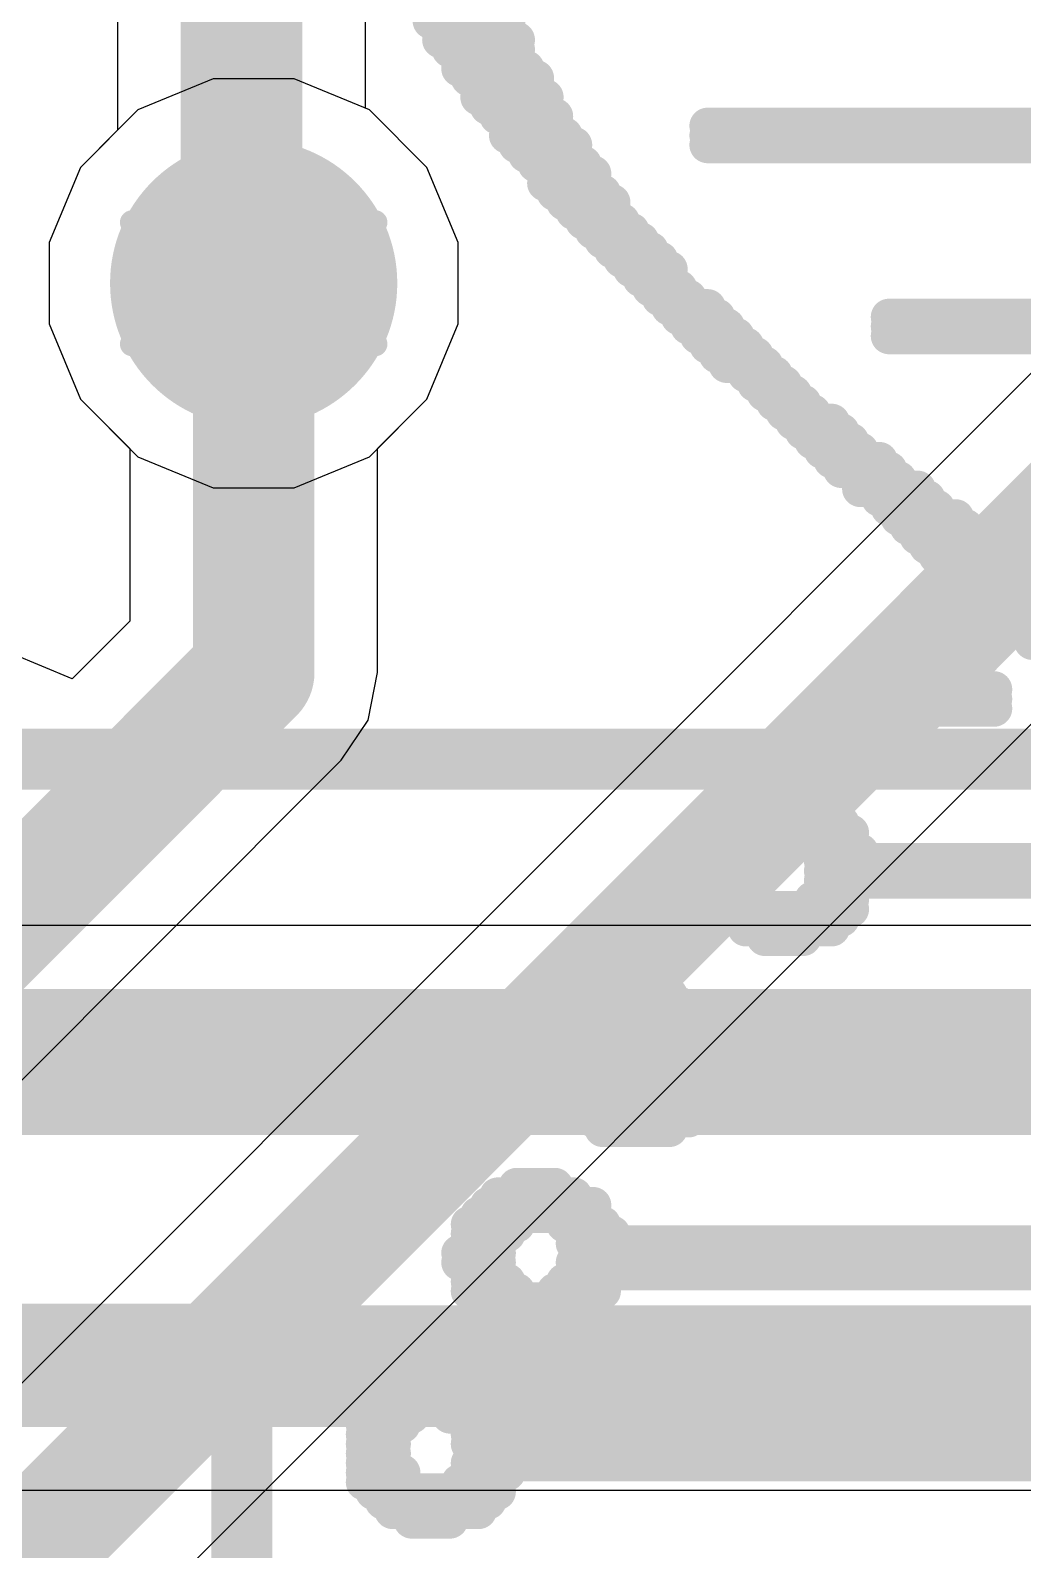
# Model space of a CAD drawing. Header units: inches. Extents: x -4 to 389, y 0 to 108.
# Drawn here: x 34.077 to 36.15, y 5.916 to 9.088 of the extents above; entities that cross this region are included whole.
import ezdxf

# ---------------------------------------------------------------- set-up
doc = ezdxf.new("R2010")
doc.units = ezdxf.units.IN
for name, color, linetype in [('Bottom Layer', 5, 'Continuous'), ('Bottom Overlay', 54, 'Continuous'), ('Drill Drawing', 1, 'Continuous'), ('Signal_1', 16, 'Continuous'), ('Signal_2', 76, 'Continuous'), ('Top Layer', 1, 'Continuous'), ('Top Overlay', 2, 'Continuous'), ('Via Holes', 16, 'Continuous')]:
    doc.layers.add(name, color=color, linetype=linetype)

msp = doc.modelspace()

# ---------------------------------------------------------------- hatches: boundary and pattern name
at = {"layer": 'Bottom Layer'}
h = msp.add_hatch(color=5, dxfattribs=at)
edge = h.paths.add_edge_path()
edge.add_arc((34.544, 8.5598), 0.3, 0, 360)
at = {"layer": 'Signal_1'}
h = msp.add_hatch(color=16, dxfattribs=at)
edge = h.paths.add_edge_path()
edge.add_arc((34.544, 8.5598), 0.3, 0, 360)
at = {"layer": 'Signal_2'}
h = msp.add_hatch(color=76, dxfattribs=at)
edge = h.paths.add_edge_path()
edge.add_arc((34.544, 8.5598), 0.3, 0, 360)
at = {"layer": 'Top Layer'}
h = msp.add_hatch(color=1, dxfattribs=at)
edge = h.paths.add_edge_path()
edge.add_arc((34.544, 8.5598), 0.3, 0, 360)
at = {"layer": 'Via Holes'}
h = msp.add_hatch(color=7, dxfattribs=at)
edge = h.paths.add_edge_path()
edge.add_arc((34.544, 8.5598), 0.15, 0, 360)

# ---------------------------------------------------------------- linework, layer by layer
at = {"layer": 'Bottom Layer'}
for p, q in [((34.4591, 8.9868), (34.3021, 8.9218)), ((34.6289, 8.9868), (34.4591, 8.9868)), ((34.7859, 8.9218), (34.6289, 8.9868)), ((34.3021, 8.9218), (34.182, 8.8017)), ((34.906, 8.8017), (34.7859, 8.9218)), ((34.182, 8.8017), (34.117, 8.6447)), ((34.971, 8.6447), (34.906, 8.8017)), ((34.117, 8.6447), (34.117, 8.4749)), ((34.971, 8.4749), (34.971, 8.6447)), ((34.117, 8.4749), (34.182, 8.3179)), ((34.906, 8.3179), (34.971, 8.4749)), ((34.182, 8.3179), (34.285, 8.2149)), ((34.803, 8.2149), (34.906, 8.3179)), ((34.285, 8.2149), (34.285, 7.8543)), ((34.803, 7.747), (34.803, 8.2149)), ((34.285, 7.8543), (34.165, 7.7342)), ((34.165, 7.7342), (34.038, 7.7868)), ((34.7833, 7.6479), (34.803, 7.747)), ((34.7271, 7.5639), (34.7833, 7.6479)), ((30.2002, 3.037), (34.7271, 7.5639))]:
    msp.add_line(p, q, dxfattribs=at)
at = {"layer": 'Bottom Layer', "const_width": 0.254}
for points in [[(34.544, 7.747), (34.544, 8.5598)], [(29.9466, 3.1496), (34.544, 7.747)]]:
    msp.add_lwpolyline(points, dxfattribs=at)
at = {"layer": 'Bottom Layer', "const_width": 0.127}
for points in [[(34.4805, 8.5598, 1), (34.6075, 8.5598, 1)], [(34.4805, 7.747, 1), (34.6075, 7.747, 1)], [(34.4805, 7.747, 1), (34.6075, 7.747, 1)]]:
    msp.add_lwpolyline(points, format="xyb", close=True, dxfattribs=at)
at = {"layer": 'Bottom Overlay', "const_width": 0.0762}
for points in [[(34.9141, 9.1077), (34.9739, 9.1077)], [(35.0138, 9.1077), (35.0736, 9.1077)], [(34.934, 9.0877), (34.9938, 9.0877)], [(34.934, 9.0678), (34.9938, 9.0678)], [(35.0337, 9.0877), (35.0736, 9.0877)], [(35.0337, 9.0678), (35.0935, 9.0678)], [(34.954, 9.0479), (35.0138, 9.0479)], [(35.0337, 9.0479), (35.0935, 9.0479)], [(34.9739, 9.0279), (35.0138, 9.0279)], [(34.9739, 9.008), (35.0337, 9.008)], [(35.0537, 9.0279), (35.0935, 9.0279)], [(35.0537, 9.008), (35.1135, 9.008)], [(34.9938, 8.988), (35.0537, 8.988)], [(35.0736, 8.988), (35.1334, 8.988)], [(35.0138, 8.9681), (35.1334, 8.9681)], [(35.0138, 8.9482), (35.1534, 8.9482)], [(35.0337, 8.9282), (35.1534, 8.9282)], [(35.0537, 8.9083), (35.1733, 8.9083)], [(35.0736, 8.8883), (35.1733, 8.8883)], [(35.4923, 8.8883), (36.5691, 8.8883)], [(35.0736, 8.8684), (35.1932, 8.8684)], [(35.0935, 8.8485), (35.2132, 8.8485)], [(35.4923, 8.8684), (36.5691, 8.8684)], [(35.4923, 8.8485), (36.5691, 8.8485)], [(35.1135, 8.8285), (35.2132, 8.8285)], [(35.1334, 8.8086), (35.2331, 8.8086)], [(35.1534, 8.7886), (35.2531, 8.7886)], [(35.1534, 8.7687), (35.2531, 8.7687)], [(35.1733, 8.7488), (35.273, 8.7488)], [(35.1932, 8.7288), (35.2929, 8.7288)], [(35.2132, 8.7089), (35.2929, 8.7089)], [(35.2331, 8.6889), (35.3129, 8.6889)], [(35.2531, 8.669), (35.3328, 8.669)], [(35.273, 8.6491), (35.3528, 8.6491)], [(35.2929, 8.6291), (35.3727, 8.6291)], [(35.3129, 8.6092), (35.3926, 8.6092)], [(35.3328, 8.5892), (35.4126, 8.5892)], [(35.3528, 8.5693), (35.4126, 8.5693)], [(35.3727, 8.5494), (35.4325, 8.5494)], [(35.3926, 8.5294), (35.4525, 8.5294)], [(35.4126, 8.5095), (35.4923, 8.5095)], [(35.4325, 8.4895), (35.5123, 8.4895)], [(35.4525, 8.4696), (35.5322, 8.4696)], [(35.8712, 8.4895), (36.2501, 8.4895)], [(35.8712, 8.4696), (36.2501, 8.4696)], [(35.4724, 8.4497), (35.5522, 8.4497)], [(35.8712, 8.4497), (36.2501, 8.4497)], [(35.4923, 8.4297), (35.5721, 8.4297)], [(35.5123, 8.4098), (35.592, 8.4098)], [(35.5322, 8.3898), (35.612, 8.3898)], [(35.5721, 8.3699), (35.6319, 8.3699)], [(35.592, 8.35), (35.6519, 8.35)], [(35.612, 8.33), (35.6718, 8.33)], [(35.6319, 8.3101), (35.6917, 8.3101)], [(35.6519, 8.2901), (35.7117, 8.2901)], [(35.6718, 8.2702), (35.7516, 8.2702)], [(35.6917, 8.2503), (35.7715, 8.2503)], [(35.7117, 8.2303), (35.7915, 8.2303)], [(35.7316, 8.2104), (35.8114, 8.2104)], [(35.7516, 8.1904), (35.8513, 8.1904)], [(35.7715, 8.1705), (35.8712, 8.1705)], [(35.8114, 8.1506), (35.8911, 8.1506)], [(35.8114, 8.1306), (35.931, 8.1306)], [(35.8513, 8.1107), (35.951, 8.1107)], [(35.8712, 8.0907), (35.9709, 8.0907)], [(35.8911, 8.0708), (36.0108, 8.0708)], [(35.9111, 8.0509), (36.0307, 8.0509)], [(35.931, 8.0309), (36.0507, 8.0309)], [(35.951, 8.011), (36.0906, 8.011)], [(35.9709, 7.991), (36.1105, 7.991)], [(35.9909, 7.9711), (36.1304, 7.9711)], [(36.0108, 7.9511), (36.1504, 7.9511)], [(36.0307, 7.9312), (36.1903, 7.9312)], [(36.0507, 7.9113), (36.2102, 7.9113)], [(36.0706, 7.8913), (36.2301, 7.8913)], [(36.1105, 7.8714), (36.27, 7.8714)], [(36.1304, 7.8514), (36.29, 7.8514)], [(36.1504, 7.8315), (36.3099, 7.8315)], [(36.1703, 7.8116), (36.3298, 7.8116)], [(35.8313, 7.7119), (36.0906, 7.7119)], [(35.8313, 7.6919), (36.0906, 7.6919)], [(35.8313, 7.672), (36.0906, 7.672)], [(35.5522, 7.4526), (35.7516, 7.4526)], [(35.592, 7.4726), (35.7117, 7.4726)], [(35.5322, 7.4327), (35.7715, 7.4327)], [(35.5123, 7.3928), (35.592, 7.3928)], [(35.5322, 7.4128), (35.612, 7.4128)], [(35.6917, 7.4128), (35.7915, 7.4128)], [(35.7316, 7.3928), (35.7915, 7.3928)], [(35.5123, 7.3729), (35.5721, 7.3729)], [(35.5123, 7.3529), (35.5721, 7.3529)], [(35.7316, 7.3729), (35.8114, 7.3729)], [(35.7316, 7.3529), (36.3697, 7.3529)], [(35.5123, 7.333), (35.5721, 7.333)], [(35.7316, 7.333), (36.3697, 7.333)], [(35.5123, 7.3131), (35.5721, 7.3131)], [(35.5123, 7.2931), (35.592, 7.2931)], [(35.7316, 7.3131), (36.3697, 7.3131)], [(35.7316, 7.2931), (35.7915, 7.2931)], [(35.5123, 7.2732), (35.592, 7.2732)], [(35.7117, 7.2732), (35.7915, 7.2732)], [(35.5322, 7.2532), (35.7915, 7.2532)], [(35.5522, 7.2333), (35.7715, 7.2333)], [(35.5721, 7.2134), (35.7516, 7.2134)], [(35.612, 7.1934), (35.6917, 7.1934)], [(35.2929, 7.0738), (35.4126, 7.0738)], [(35.2531, 7.0538), (35.4325, 7.0538)], [(35.2331, 7.0339), (35.4724, 7.0339)], [(35.2331, 7.014), (35.3328, 7.014)], [(35.3727, 7.014), (35.4724, 7.014)], [(35.2132, 6.994), (35.2929, 6.994)], [(35.2132, 6.9741), (35.273, 6.9741)], [(35.4126, 6.994), (35.4923, 6.994)], [(35.4325, 6.9741), (35.4923, 6.9741)], [(35.5123, 6.9741), (36.7286, 6.9741)], [(35.1932, 6.9541), (35.273, 6.9541)], [(35.4325, 6.9541), (36.7286, 6.9541)], [(35.1932, 6.9342), (35.273, 6.9342)], [(35.1932, 6.9143), (35.273, 6.9143)], [(35.4325, 6.9342), (36.7286, 6.9342)], [(35.4325, 6.9143), (36.7286, 6.9143)], [(35.1932, 6.8943), (35.273, 6.8943)], [(35.4325, 6.8943), (36.7286, 6.8943)], [(35.2132, 6.8744), (35.2929, 6.8744)], [(35.2331, 6.8544), (35.3129, 6.8544)], [(35.3926, 6.8544), (35.4724, 6.8544)], [(35.4126, 6.8744), (35.4923, 6.8744)], [(35.2331, 6.8345), (35.4724, 6.8345)], [(35.2531, 6.8146), (35.4525, 6.8146)], [(35.273, 6.7946), (35.4126, 6.7946)], [(35.0537, 6.655), (35.2132, 6.655)], [(35.0935, 6.675), (35.1733, 6.675)], [(35.0337, 6.6351), (35.2531, 6.6351)], [(34.9938, 6.5952), (35.0935, 6.5952)], [(35.0138, 6.6152), (35.2531, 6.6152)], [(35.1932, 6.5952), (35.273, 6.5952)], [(34.9938, 6.5753), (35.0736, 6.5753)], [(35.2132, 6.5753), (35.2929, 6.5753)], [(34.9739, 6.5354), (35.0537, 6.5354)], [(34.9938, 6.5553), (35.0537, 6.5553)], [(35.2132, 6.5553), (36.928, 6.5553)], [(35.2331, 6.5354), (36.928, 6.5354)], [(34.9739, 6.5155), (35.0537, 6.5155)], [(34.9938, 6.4955), (35.0537, 6.4955)], [(35.2132, 6.5155), (36.928, 6.5155)], [(35.2132, 6.4955), (36.928, 6.4955)], [(34.9938, 6.4756), (35.0736, 6.4756)], [(35.1932, 6.4756), (35.273, 6.4756)], [(34.9938, 6.4556), (35.0935, 6.4556)], [(35.0138, 6.4357), (35.2531, 6.4357)], [(35.1733, 6.4556), (35.273, 6.4556)], [(35.0337, 6.4158), (35.2531, 6.4158)], [(35.0537, 6.3958), (35.2132, 6.3958)], [(35.1135, 6.3759), (35.1733, 6.3759)], [(34.8543, 6.2562), (34.9938, 6.2562)], [(34.7944, 6.2164), (35.0337, 6.2164)], [(34.8144, 6.2363), (35.0138, 6.2363)], [(34.7745, 6.1964), (34.8742, 6.1964)], [(34.954, 6.1964), (35.0537, 6.1964)], [(34.7745, 6.1765), (34.8543, 6.1765)], [(34.7745, 6.1565), (34.8343, 6.1565)], [(34.9938, 6.1765), (35.0537, 6.1765)], [(34.9938, 6.1565), (35.1534, 6.1565)], [(35.1733, 6.1565), (37.0477, 6.1565)], [(34.7745, 6.1366), (34.8343, 6.1366)], [(34.7745, 6.1167), (34.8343, 6.1167)], [(34.9938, 6.1366), (37.0477, 6.1366)], [(35.0138, 6.1167), (37.0477, 6.1167)], [(34.7745, 6.0967), (34.8343, 6.0967)], [(34.9938, 6.0967), (37.0477, 6.0967)], [(34.7745, 6.0768), (34.8543, 6.0768)], [(34.7745, 6.0568), (34.8543, 6.0568)], [(34.9739, 6.0568), (35.0537, 6.0568)], [(34.9938, 6.0768), (35.0736, 6.0768)], [(34.7944, 6.0369), (35.0537, 6.0369)], [(34.8144, 6.017), (35.0337, 6.017)], [(34.8343, 5.997), (35.0138, 5.997)], [(34.8742, 5.9771), (34.954, 5.9771)]]:
    msp.add_lwpolyline(points, dxfattribs=at)
at = {"layer": 'Bottom Overlay', "const_width": 0.0381}
for points in [[(34.895, 9.1077, 1), (34.9331, 9.1077, 1)], [(34.9549, 9.1077, 1), (34.993, 9.1077, 1)], [(34.9947, 9.1077, 1), (35.0328, 9.1077, 1)], [(35.0546, 9.1077, 1), (35.0927, 9.1077, 1)], [(34.915, 9.0877, 1), (34.9531, 9.0877, 1)], [(34.915, 9.0678, 1), (34.9531, 9.0678, 1)], [(34.9748, 9.0877, 1), (35.0129, 9.0877, 1)], [(34.9748, 9.0678, 1), (35.0129, 9.0678, 1)], [(35.0147, 9.0877, 1), (35.0528, 9.0877, 1)], [(35.0147, 9.0678, 1), (35.0528, 9.0678, 1)], [(35.0546, 9.0877, 1), (35.0927, 9.0877, 1)], [(35.0745, 9.0678, 1), (35.1126, 9.0678, 1)], [(34.9349, 9.0479, 1), (34.973, 9.0479, 1)], [(34.9947, 9.0479, 1), (35.0328, 9.0479, 1)], [(35.0147, 9.0479, 1), (35.0528, 9.0479, 1)], [(35.0745, 9.0479, 1), (35.1126, 9.0479, 1)], [(34.9549, 9.0279, 1), (34.993, 9.0279, 1)], [(34.9549, 9.008, 1), (34.993, 9.008, 1)], [(34.9947, 9.0279, 1), (35.0328, 9.0279, 1)], [(35.0147, 9.008, 1), (35.0528, 9.008, 1)], [(35.0346, 9.0279, 1), (35.0727, 9.0279, 1)], [(35.0346, 9.008, 1), (35.0727, 9.008, 1)], [(35.0745, 9.0279, 1), (35.1126, 9.0279, 1)], [(35.0944, 9.008, 1), (35.1325, 9.008, 1)], [(34.9748, 8.988, 1), (35.0129, 8.988, 1)], [(35.0346, 8.988, 1), (35.0727, 8.988, 1)], [(35.0546, 8.988, 1), (35.0927, 8.988, 1)], [(35.1144, 8.988, 1), (35.1525, 8.988, 1)], [(34.9947, 8.9681, 1), (35.0328, 8.9681, 1)], [(34.9947, 8.9482, 1), (35.0328, 8.9482, 1)], [(35.1144, 8.9681, 1), (35.1525, 8.9681, 1)], [(35.1343, 8.9482, 1), (35.1724, 8.9482, 1)], [(35.0147, 8.9282, 1), (35.0528, 8.9282, 1)], [(35.0346, 8.9083, 1), (35.0727, 8.9083, 1)], [(35.1343, 8.9282, 1), (35.1724, 8.9282, 1)], [(35.1543, 8.9083, 1), (35.1924, 8.9083, 1)], [(35.0546, 8.8883, 1), (35.0927, 8.8883, 1)], [(35.1543, 8.8883, 1), (35.1924, 8.8883, 1)], [(35.4733, 8.8883, 1), (35.5114, 8.8883, 1)], [(35.0546, 8.8684, 1), (35.0927, 8.8684, 1)], [(35.0745, 8.8485, 1), (35.1126, 8.8485, 1)], [(35.1742, 8.8684, 1), (35.2123, 8.8684, 1)], [(35.1941, 8.8485, 1), (35.2322, 8.8485, 1)], [(35.4733, 8.8684, 1), (35.5114, 8.8684, 1)], [(35.4733, 8.8485, 1), (35.5114, 8.8485, 1)], [(35.0944, 8.8285, 1), (35.1325, 8.8285, 1)], [(35.1941, 8.8285, 1), (35.2322, 8.8285, 1)], [(35.1144, 8.8086, 1), (35.1525, 8.8086, 1)], [(35.1343, 8.7886, 1), (35.1724, 8.7886, 1)], [(35.2141, 8.8086, 1), (35.2522, 8.8086, 1)], [(35.234, 8.7886, 1), (35.2721, 8.7886, 1)], [(35.1343, 8.7687, 1), (35.1724, 8.7687, 1)], [(35.1543, 8.7488, 1), (35.1924, 8.7488, 1)], [(35.234, 8.7687, 1), (35.2721, 8.7687, 1)], [(35.254, 8.7488, 1), (35.2921, 8.7488, 1)], [(35.1742, 8.7288, 1), (35.2123, 8.7288, 1)], [(35.2739, 8.7288, 1), (35.312, 8.7288, 1)], [(35.1941, 8.7089, 1), (35.2322, 8.7089, 1)], [(35.2141, 8.6889, 1), (35.2522, 8.6889, 1)], [(35.2739, 8.7089, 1), (35.312, 8.7089, 1)], [(35.2938, 8.6889, 1), (35.3319, 8.6889, 1)], [(35.234, 8.669, 1), (35.2721, 8.669, 1)], [(35.3138, 8.669, 1), (35.3519, 8.669, 1)], [(35.254, 8.6491, 1), (35.2921, 8.6491, 1)], [(35.2739, 8.6291, 1), (35.312, 8.6291, 1)], [(35.3337, 8.6491, 1), (35.3718, 8.6491, 1)], [(35.3537, 8.6291, 1), (35.3918, 8.6291, 1)], [(35.2938, 8.6092, 1), (35.3319, 8.6092, 1)], [(35.3138, 8.5892, 1), (35.3519, 8.5892, 1)], [(35.3736, 8.6092, 1), (35.4117, 8.6092, 1)], [(35.3935, 8.5892, 1), (35.4316, 8.5892, 1)], [(35.3337, 8.5693, 1), (35.3718, 8.5693, 1)], [(35.3935, 8.5693, 1), (35.4316, 8.5693, 1)], [(35.3537, 8.5494, 1), (35.3918, 8.5494, 1)], [(35.3736, 8.5294, 1), (35.4117, 8.5294, 1)], [(35.4135, 8.5494, 1), (35.4516, 8.5494, 1)], [(35.4334, 8.5294, 1), (35.4715, 8.5294, 1)], [(35.3935, 8.5095, 1), (35.4316, 8.5095, 1)], [(35.4733, 8.5095, 1), (35.5114, 8.5095, 1)], [(35.4135, 8.4895, 1), (35.4516, 8.4895, 1)], [(35.4334, 8.4696, 1), (35.4715, 8.4696, 1)], [(35.4932, 8.4895, 1), (35.5313, 8.4895, 1)], [(35.5132, 8.4696, 1), (35.5513, 8.4696, 1)], [(35.8522, 8.4895, 1), (35.8903, 8.4895, 1)], [(35.8522, 8.4696, 1), (35.8903, 8.4696, 1)], [(35.4534, 8.4497, 1), (35.4915, 8.4497, 1)], [(35.5331, 8.4497, 1), (35.5712, 8.4497, 1)], [(35.8522, 8.4497, 1), (35.8903, 8.4497, 1)], [(35.4733, 8.4297, 1), (35.5114, 8.4297, 1)], [(35.4932, 8.4098, 1), (35.5313, 8.4098, 1)], [(35.5531, 8.4297, 1), (35.5912, 8.4297, 1)], [(35.573, 8.4098, 1), (35.6111, 8.4098, 1)], [(35.5132, 8.3898, 1), (35.5513, 8.3898, 1)], [(35.5531, 8.3699, 1), (35.5912, 8.3699, 1)], [(35.5929, 8.3898, 1), (35.631, 8.3898, 1)], [(35.6129, 8.3699, 1), (35.651, 8.3699, 1)], [(35.573, 8.35, 1), (35.6111, 8.35, 1)], [(35.6328, 8.35, 1), (35.6709, 8.35, 1)], [(35.5929, 8.33, 1), (35.631, 8.33, 1)], [(35.6129, 8.3101, 1), (35.651, 8.3101, 1)], [(35.6528, 8.33, 1), (35.6909, 8.33, 1)], [(35.6727, 8.3101, 1), (35.7108, 8.3101, 1)], [(35.6328, 8.2901, 1), (35.6709, 8.2901, 1)], [(35.6926, 8.2901, 1), (35.7307, 8.2901, 1)], [(35.6528, 8.2702, 1), (35.6909, 8.2702, 1)], [(35.6727, 8.2503, 1), (35.7108, 8.2503, 1)], [(35.7325, 8.2702, 1), (35.7706, 8.2702, 1)], [(35.7525, 8.2503, 1), (35.7906, 8.2503, 1)], [(35.6926, 8.2303, 1), (35.7307, 8.2303, 1)], [(35.7126, 8.2104, 1), (35.7507, 8.2104, 1)], [(35.7724, 8.2303, 1), (35.8105, 8.2303, 1)], [(35.7923, 8.2104, 1), (35.8304, 8.2104, 1)], [(35.7325, 8.1904, 1), (35.7706, 8.1904, 1)], [(35.8322, 8.1904, 1), (35.8703, 8.1904, 1)], [(35.7525, 8.1705, 1), (35.7906, 8.1705, 1)], [(35.7923, 8.1506, 1), (35.8304, 8.1506, 1)], [(35.8522, 8.1705, 1), (35.8903, 8.1705, 1)], [(35.8721, 8.1506, 1), (35.9102, 8.1506, 1)], [(35.7923, 8.1306, 1), (35.8304, 8.1306, 1)], [(35.912, 8.1306, 1), (35.9501, 8.1306, 1)], [(35.8322, 8.1107, 1), (35.8703, 8.1107, 1)], [(35.8522, 8.0907, 1), (35.8903, 8.0907, 1)], [(35.9319, 8.1107, 1), (35.97, 8.1107, 1)], [(35.9519, 8.0907, 1), (35.99, 8.0907, 1)], [(35.8721, 8.0708, 1), (35.9102, 8.0708, 1)], [(35.892, 8.0509, 1), (35.9301, 8.0509, 1)], [(35.9917, 8.0708, 1), (36.0298, 8.0708, 1)], [(36.0117, 8.0509, 1), (36.0498, 8.0509, 1)], [(35.912, 8.0309, 1), (35.9501, 8.0309, 1)], [(36.0316, 8.0309, 1), (36.0697, 8.0309, 1)], [(35.9319, 8.011, 1), (35.97, 8.011, 1)], [(35.9519, 7.991, 1), (35.99, 7.991, 1)], [(36.0715, 8.011, 1), (36.1096, 8.011, 1)], [(36.0914, 7.991, 1), (36.1295, 7.991, 1)], [(35.9718, 7.9711, 1), (36.0099, 7.9711, 1)], [(36.1114, 7.9711, 1), (36.1495, 7.9711, 1)], [(35.9917, 7.9511, 1), (36.0298, 7.9511, 1)], [(36.0117, 7.9312, 1), (36.0498, 7.9312, 1)], [(36.1313, 7.9511, 1), (36.1694, 7.9511, 1)], [(36.0316, 7.9113, 1), (36.0697, 7.9113, 1)], [(36.0516, 7.8913, 1), (36.0897, 7.8913, 1)], [(36.0914, 7.8714, 1), (36.1295, 7.8714, 1)], [(36.1114, 7.8514, 1), (36.1495, 7.8514, 1)], [(36.1313, 7.8315, 1), (36.1694, 7.8315, 1)], [(36.1513, 7.8116, 1), (36.1894, 7.8116, 1)], [(35.8123, 7.7119, 1), (35.8504, 7.7119, 1)], [(36.0715, 7.7119, 1), (36.1096, 7.7119, 1)], [(35.8123, 7.6919, 1), (35.8504, 7.6919, 1)], [(35.8123, 7.672, 1), (35.8504, 7.672, 1)], [(36.0715, 7.6919, 1), (36.1096, 7.6919, 1)], [(36.0715, 7.672, 1), (36.1096, 7.672, 1)], [(35.5331, 7.4526, 1), (35.5712, 7.4526, 1)], [(35.573, 7.4726, 1), (35.6111, 7.4726, 1)], [(35.6926, 7.4726, 1), (35.7307, 7.4726, 1)], [(35.7325, 7.4526, 1), (35.7706, 7.4526, 1)], [(35.5132, 7.4327, 1), (35.5513, 7.4327, 1)], [(35.7525, 7.4327, 1), (35.7906, 7.4327, 1)], [(35.4932, 7.3928, 1), (35.5313, 7.3928, 1)], [(35.5132, 7.4128, 1), (35.5513, 7.4128, 1)], [(35.573, 7.3928, 1), (35.6111, 7.3928, 1)], [(35.5929, 7.4128, 1), (35.631, 7.4128, 1)], [(35.6727, 7.4128, 1), (35.7108, 7.4128, 1)], [(35.7126, 7.3928, 1), (35.7507, 7.3928, 1)], [(35.7724, 7.4128, 1), (35.8105, 7.4128, 1)], [(35.7724, 7.3928, 1), (35.8105, 7.3928, 1)], [(35.4932, 7.3729, 1), (35.5313, 7.3729, 1)], [(35.4932, 7.3529, 1), (35.5313, 7.3529, 1)], [(35.5531, 7.3729, 1), (35.5912, 7.3729, 1)], [(35.5531, 7.3529, 1), (35.5912, 7.3529, 1)], [(35.7126, 7.3729, 1), (35.7507, 7.3729, 1)], [(35.7126, 7.3529, 1), (35.7507, 7.3529, 1)], [(35.7923, 7.3729, 1), (35.8304, 7.3729, 1)], [(35.4932, 7.333, 1), (35.5313, 7.333, 1)], [(35.5531, 7.333, 1), (35.5912, 7.333, 1)], [(35.7126, 7.333, 1), (35.7507, 7.333, 1)], [(35.4932, 7.3131, 1), (35.5313, 7.3131, 1)], [(35.4932, 7.2931, 1), (35.5313, 7.2931, 1)], [(35.5531, 7.3131, 1), (35.5912, 7.3131, 1)], [(35.573, 7.2931, 1), (35.6111, 7.2931, 1)], [(35.7126, 7.3131, 1), (35.7507, 7.3131, 1)], [(35.7126, 7.2931, 1), (35.7507, 7.2931, 1)], [(35.7724, 7.2931, 1), (35.8105, 7.2931, 1)], [(35.4932, 7.2732, 1), (35.5313, 7.2732, 1)], [(35.573, 7.2732, 1), (35.6111, 7.2732, 1)], [(35.6926, 7.2732, 1), (35.7307, 7.2732, 1)], [(35.7724, 7.2732, 1), (35.8105, 7.2732, 1)], [(35.5132, 7.2532, 1), (35.5513, 7.2532, 1)], [(35.5331, 7.2333, 1), (35.5712, 7.2333, 1)], [(35.7525, 7.2333, 1), (35.7906, 7.2333, 1)], [(35.7724, 7.2532, 1), (35.8105, 7.2532, 1)], [(35.5531, 7.2134, 1), (35.5912, 7.2134, 1)], [(35.5929, 7.1934, 1), (35.631, 7.1934, 1)], [(35.6727, 7.1934, 1), (35.7108, 7.1934, 1)], [(35.7325, 7.2134, 1), (35.7706, 7.2134, 1)], [(35.2739, 7.0738, 1), (35.312, 7.0738, 1)], [(35.3935, 7.0738, 1), (35.4316, 7.0738, 1)], [(35.234, 7.0538, 1), (35.2721, 7.0538, 1)], [(35.4135, 7.0538, 1), (35.4516, 7.0538, 1)], [(35.2141, 7.0339, 1), (35.2522, 7.0339, 1)], [(35.2141, 7.014, 1), (35.2522, 7.014, 1)], [(35.3138, 7.014, 1), (35.3519, 7.014, 1)], [(35.3537, 7.014, 1), (35.3918, 7.014, 1)], [(35.4534, 7.0339, 1), (35.4915, 7.0339, 1)], [(35.4534, 7.014, 1), (35.4915, 7.014, 1)], [(35.1941, 6.994, 1), (35.2322, 6.994, 1)], [(35.1941, 6.9741, 1), (35.2322, 6.9741, 1)], [(35.254, 6.9741, 1), (35.2921, 6.9741, 1)], [(35.2739, 6.994, 1), (35.312, 6.994, 1)], [(35.3935, 6.994, 1), (35.4316, 6.994, 1)], [(35.4135, 6.9741, 1), (35.4516, 6.9741, 1)], [(35.4733, 6.994, 1), (35.5114, 6.994, 1)], [(35.4733, 6.9741, 1), (35.5114, 6.9741, 1)], [(35.4932, 6.9741, 1), (35.5313, 6.9741, 1)], [(35.1742, 6.9541, 1), (35.2123, 6.9541, 1)], [(35.254, 6.9541, 1), (35.2921, 6.9541, 1)], [(35.4135, 6.9541, 1), (35.4516, 6.9541, 1)], [(35.1742, 6.9342, 1), (35.2123, 6.9342, 1)], [(35.1742, 6.9143, 1), (35.2123, 6.9143, 1)], [(35.254, 6.9342, 1), (35.2921, 6.9342, 1)], [(35.254, 6.9143, 1), (35.2921, 6.9143, 1)], [(35.4135, 6.9342, 1), (35.4516, 6.9342, 1)], [(35.4135, 6.9143, 1), (35.4516, 6.9143, 1)], [(35.1742, 6.8943, 1), (35.2123, 6.8943, 1)], [(35.254, 6.8943, 1), (35.2921, 6.8943, 1)], [(35.4135, 6.8943, 1), (35.4516, 6.8943, 1)], [(35.1941, 6.8744, 1), (35.2322, 6.8744, 1)], [(35.2141, 6.8544, 1), (35.2522, 6.8544, 1)], [(35.2739, 6.8744, 1), (35.312, 6.8744, 1)], [(35.2938, 6.8544, 1), (35.3319, 6.8544, 1)], [(35.3736, 6.8544, 1), (35.4117, 6.8544, 1)], [(35.3935, 6.8744, 1), (35.4316, 6.8744, 1)], [(35.4534, 6.8544, 1), (35.4915, 6.8544, 1)], [(35.4733, 6.8744, 1), (35.5114, 6.8744, 1)], [(35.2141, 6.8345, 1), (35.2522, 6.8345, 1)], [(35.234, 6.8146, 1), (35.2721, 6.8146, 1)], [(35.4334, 6.8146, 1), (35.4715, 6.8146, 1)], [(35.4534, 6.8345, 1), (35.4915, 6.8345, 1)], [(35.254, 6.7946, 1), (35.2921, 6.7946, 1)], [(35.3935, 6.7946, 1), (35.4316, 6.7946, 1)], [(35.0346, 6.655, 1), (35.0727, 6.655, 1)], [(35.0745, 6.675, 1), (35.1126, 6.675, 1)], [(35.1543, 6.675, 1), (35.1924, 6.675, 1)], [(35.1941, 6.655, 1), (35.2322, 6.655, 1)], [(35.0147, 6.6351, 1), (35.0528, 6.6351, 1)], [(35.234, 6.6351, 1), (35.2721, 6.6351, 1)], [(34.9748, 6.5952, 1), (35.0129, 6.5952, 1)], [(34.9947, 6.6152, 1), (35.0328, 6.6152, 1)], [(35.0745, 6.5952, 1), (35.1126, 6.5952, 1)], [(35.1742, 6.5952, 1), (35.2123, 6.5952, 1)], [(35.234, 6.6152, 1), (35.2721, 6.6152, 1)], [(35.254, 6.5952, 1), (35.2921, 6.5952, 1)], [(34.9748, 6.5753, 1), (35.0129, 6.5753, 1)], [(35.0546, 6.5753, 1), (35.0927, 6.5753, 1)], [(35.1941, 6.5753, 1), (35.2322, 6.5753, 1)], [(35.2739, 6.5753, 1), (35.312, 6.5753, 1)], [(34.9549, 6.5354, 1), (34.993, 6.5354, 1)], [(34.9748, 6.5553, 1), (35.0129, 6.5553, 1)], [(35.0346, 6.5553, 1), (35.0727, 6.5553, 1)], [(35.0346, 6.5354, 1), (35.0727, 6.5354, 1)], [(35.1941, 6.5553, 1), (35.2322, 6.5553, 1)], [(35.2141, 6.5354, 1), (35.2522, 6.5354, 1)], [(34.9549, 6.5155, 1), (34.993, 6.5155, 1)], [(34.9748, 6.4955, 1), (35.0129, 6.4955, 1)], [(35.0346, 6.5155, 1), (35.0727, 6.5155, 1)], [(35.0346, 6.4955, 1), (35.0727, 6.4955, 1)], [(35.1941, 6.5155, 1), (35.2322, 6.5155, 1)], [(35.1941, 6.4955, 1), (35.2322, 6.4955, 1)], [(34.9748, 6.4756, 1), (35.0129, 6.4756, 1)], [(35.0546, 6.4756, 1), (35.0927, 6.4756, 1)], [(35.1742, 6.4756, 1), (35.2123, 6.4756, 1)], [(35.254, 6.4756, 1), (35.2921, 6.4756, 1)], [(34.9748, 6.4556, 1), (35.0129, 6.4556, 1)], [(34.9947, 6.4357, 1), (35.0328, 6.4357, 1)], [(35.0745, 6.4556, 1), (35.1126, 6.4556, 1)], [(35.1543, 6.4556, 1), (35.1924, 6.4556, 1)], [(35.234, 6.4357, 1), (35.2721, 6.4357, 1)], [(35.254, 6.4556, 1), (35.2921, 6.4556, 1)], [(35.0147, 6.4158, 1), (35.0528, 6.4158, 1)], [(35.234, 6.4158, 1), (35.2721, 6.4158, 1)], [(35.0346, 6.3958, 1), (35.0727, 6.3958, 1)], [(35.0944, 6.3759, 1), (35.1325, 6.3759, 1)], [(35.1543, 6.3759, 1), (35.1924, 6.3759, 1)], [(35.1941, 6.3958, 1), (35.2322, 6.3958, 1)], [(34.8352, 6.2562, 1), (34.8733, 6.2562, 1)], [(34.9748, 6.2562, 1), (35.0129, 6.2562, 1)], [(34.7754, 6.2164, 1), (34.8135, 6.2164, 1)], [(34.7953, 6.2363, 1), (34.8334, 6.2363, 1)], [(34.9947, 6.2363, 1), (35.0328, 6.2363, 1)], [(35.0147, 6.2164, 1), (35.0528, 6.2164, 1)], [(34.7555, 6.1964, 1), (34.7936, 6.1964, 1)], [(34.8552, 6.1964, 1), (34.8933, 6.1964, 1)], [(34.9349, 6.1964, 1), (34.973, 6.1964, 1)], [(35.0346, 6.1964, 1), (35.0727, 6.1964, 1)], [(34.7555, 6.1765, 1), (34.7936, 6.1765, 1)], [(34.7555, 6.1565, 1), (34.7936, 6.1565, 1)], [(34.8153, 6.1565, 1), (34.8534, 6.1565, 1)], [(34.8352, 6.1765, 1), (34.8733, 6.1765, 1)], [(34.9748, 6.1765, 1), (35.0129, 6.1765, 1)], [(34.9748, 6.1565, 1), (35.0129, 6.1565, 1)], [(35.0346, 6.1765, 1), (35.0727, 6.1765, 1)], [(35.1343, 6.1565, 1), (35.1724, 6.1565, 1)], [(35.1543, 6.1565, 1), (35.1924, 6.1565, 1)], [(34.7555, 6.1366, 1), (34.7936, 6.1366, 1)], [(34.7555, 6.1167, 1), (34.7936, 6.1167, 1)], [(34.8153, 6.1366, 1), (34.8534, 6.1366, 1)], [(34.8153, 6.1167, 1), (34.8534, 6.1167, 1)], [(34.9748, 6.1366, 1), (35.0129, 6.1366, 1)], [(34.9947, 6.1167, 1), (35.0328, 6.1167, 1)], [(34.7555, 6.0967, 1), (34.7936, 6.0967, 1)], [(34.8153, 6.0967, 1), (34.8534, 6.0967, 1)], [(34.9748, 6.0967, 1), (35.0129, 6.0967, 1)], [(34.7555, 6.0768, 1), (34.7936, 6.0768, 1)], [(34.7555, 6.0568, 1), (34.7936, 6.0568, 1)], [(34.8352, 6.0768, 1), (34.8733, 6.0768, 1)], [(34.8352, 6.0568, 1), (34.8733, 6.0568, 1)], [(34.9549, 6.0568, 1), (34.993, 6.0568, 1)], [(34.9748, 6.0768, 1), (35.0129, 6.0768, 1)], [(35.0346, 6.0568, 1), (35.0727, 6.0568, 1)], [(35.0546, 6.0768, 1), (35.0927, 6.0768, 1)], [(34.7754, 6.0369, 1), (34.8135, 6.0369, 1)], [(35.0346, 6.0369, 1), (35.0727, 6.0369, 1)], [(34.7953, 6.017, 1), (34.8334, 6.017, 1)], [(34.8153, 5.997, 1), (34.8534, 5.997, 1)], [(34.9947, 5.997, 1), (35.0328, 5.997, 1)], [(35.0147, 6.017, 1), (35.0528, 6.017, 1)], [(34.8552, 5.9771, 1), (34.8933, 5.9771, 1)], [(34.9349, 5.9771, 1), (34.973, 5.9771, 1)]]:
    msp.add_lwpolyline(points, format="xyb", close=True, dxfattribs=at)
at = {"layer": 'Drill Drawing', "const_width": 0.0508}
for points in [[(34.417, 8.6868), (34.544, 8.8138)], [(34.544, 8.8138), (34.671, 8.6868)], [(34.29, 8.6868), (34.417, 8.5598)], [(34.29, 8.6868), (34.417, 8.6868)], [(34.671, 8.6868), (34.798, 8.6868)], [(34.671, 8.5598), (34.798, 8.6868)], [(34.29, 8.4328), (34.417, 8.5598)], [(34.671, 8.5598), (34.798, 8.4328)], [(34.29, 8.4328), (34.417, 8.4328)], [(34.417, 8.4328), (34.544, 8.3058)], [(34.544, 8.3058), (34.671, 8.4328)], [(34.671, 8.4328), (34.798, 8.4328)]]:
    msp.add_lwpolyline(points, dxfattribs=at)
at = {"layer": 'Drill Drawing', "const_width": 0.0254}
for points in [[(34.5313, 8.8138, 1), (34.5567, 8.8138, 1)], [(34.5313, 8.8138, 1), (34.5567, 8.8138, 1)], [(34.2773, 8.6868, 1), (34.3027, 8.6868, 1)], [(34.2773, 8.6868, 1), (34.3027, 8.6868, 1)], [(34.4043, 8.6868, 1), (34.4297, 8.6868, 1)], [(34.4043, 8.6868, 1), (34.4297, 8.6868, 1)], [(34.6583, 8.6868, 1), (34.6837, 8.6868, 1)], [(34.6583, 8.6868, 1), (34.6837, 8.6868, 1)], [(34.7853, 8.6868, 1), (34.8107, 8.6868, 1)], [(34.7853, 8.6868, 1), (34.8107, 8.6868, 1)], [(34.4043, 8.5598, 1), (34.4297, 8.5598, 1)], [(34.4043, 8.5598, 1), (34.4297, 8.5598, 1)], [(34.6583, 8.5598, 1), (34.6837, 8.5598, 1)], [(34.6583, 8.5598, 1), (34.6837, 8.5598, 1)], [(34.2773, 8.4328, 1), (34.3027, 8.4328, 1)], [(34.2773, 8.4328, 1), (34.3027, 8.4328, 1)], [(34.4043, 8.4328, 1), (34.4297, 8.4328, 1)], [(34.4043, 8.4328, 1), (34.4297, 8.4328, 1)], [(34.6583, 8.4328, 1), (34.6837, 8.4328, 1)], [(34.6583, 8.4328, 1), (34.6837, 8.4328, 1)], [(34.7853, 8.4328, 1), (34.8107, 8.4328, 1)], [(34.7853, 8.4328, 1), (34.8107, 8.4328, 1)], [(34.5313, 8.3058, 1), (34.5567, 8.3058, 1)], [(34.5313, 8.3058, 1), (34.5567, 8.3058, 1)]]:
    msp.add_lwpolyline(points, format="xyb", close=True, dxfattribs=at)
at = {"layer": 'Signal_1'}
for p, q in [((43.1496, 15.3539), (30.5185, 2.7227)), ((28.8785, 0.3503), (43.5917, 15.0635)), ((34.4591, 8.9868), (34.3021, 8.9218)), ((34.6289, 8.9868), (34.4591, 8.9868)), ((34.7859, 8.9218), (34.6289, 8.9868)), ((34.3021, 8.9218), (34.182, 8.8017)), ((34.906, 8.8017), (34.7859, 8.9218)), ((34.182, 8.8017), (34.117, 8.6447)), ((34.971, 8.6447), (34.906, 8.8017)), ((34.117, 8.6447), (34.117, 8.4749)), ((34.971, 8.4749), (34.971, 8.6447)), ((34.117, 8.4749), (34.182, 8.3179)), ((34.906, 8.3179), (34.971, 8.4749)), ((34.182, 8.3179), (34.3021, 8.1978)), ((34.7859, 8.1978), (34.906, 8.3179)), ((34.3021, 8.1978), (34.4591, 8.1328)), ((34.6289, 8.1328), (34.7859, 8.1978)), ((34.4591, 8.1328), (34.6289, 8.1328))]:
    msp.add_line(p, q, dxfattribs=at)
at = {"layer": 'Signal_1', "const_width": 0.254}
msp.add_lwpolyline([(28.6954, 0.5334), (43.4086, 15.2466)], dxfattribs=at)
at = {"layer": 'Signal_2'}
for p, q in [((34.4591, 8.9868), (34.3021, 8.9218)), ((34.6289, 8.9868), (34.4591, 8.9868)), ((34.7859, 8.9218), (34.6289, 8.9868)), ((34.3021, 8.9218), (34.182, 8.8017)), ((34.906, 8.8017), (34.7859, 8.9218)), ((34.182, 8.8017), (34.117, 8.6447)), ((34.971, 8.6447), (34.906, 8.8017)), ((34.117, 8.6447), (34.117, 8.4749)), ((34.971, 8.4749), (34.971, 8.6447)), ((34.117, 8.4749), (34.182, 8.3179)), ((34.906, 8.3179), (34.971, 8.4749)), ((34.182, 8.3179), (34.3021, 8.1978)), ((34.7859, 8.1978), (34.906, 8.3179)), ((34.3021, 8.1978), (34.4591, 8.1328)), ((34.6289, 8.1328), (34.7859, 8.1978)), ((34.4591, 8.1328), (34.6289, 8.1328))]:
    msp.add_line(p, q, dxfattribs=at)
at = {"layer": 'Top Layer'}
for p, q in [((34.2596, 23.7744), (34.2596, 8.8793)), ((34.7776, 8.9252), (34.7776, 23.6671)), ((34.7859, 8.9218), (34.7776, 8.9252)), ((34.906, 8.8017), (34.7859, 8.9218)), ((34.2596, 8.8793), (34.182, 8.8017)), ((34.182, 8.8017), (34.117, 8.6447)), ((34.971, 8.6447), (34.906, 8.8017)), ((34.117, 8.6447), (34.117, 8.4749)), ((34.971, 8.4749), (34.971, 8.6447)), ((34.117, 8.4749), (34.182, 8.3179)), ((34.906, 8.3179), (34.971, 8.4749)), ((34.182, 8.3179), (34.3021, 8.1978)), ((34.7859, 8.1978), (34.906, 8.3179)), ((34.3021, 8.1978), (34.4591, 8.1328)), ((34.6289, 8.1328), (34.7859, 8.1978)), ((34.4591, 8.1328), (34.6289, 8.1328)), ((40.0162, 7.2191), (33.7841, 7.2191)), ((31.3974, 6.0402), (39.7031, 6.0402))]:
    msp.add_line(p, q, dxfattribs=at)
for points, const_width in [([(34.5186, 8.5852), (34.5186, 23.7744)], 0.254), ([(34.5186, 8.5852), (34.544, 8.5598)], 0.254), ([(6.8326, 6.9342), (40.3352, 6.9342)], 0.3048), ([(30.9434, 6.2992), (39.8103, 6.2992)], 0.254)]:
    msp.add_lwpolyline(points, dxfattribs=dict(at, const_width=const_width))
at = {"layer": 'Top Layer', "const_width": 0.127}
for points in [[(34.4551, 8.5852, 1), (34.5821, 8.5852, 1)], [(34.4551, 8.5852, 1), (34.5821, 8.5852, 1)], [(34.4805, 8.5598, 1), (34.6075, 8.5598, 1)]]:
    msp.add_lwpolyline(points, format="xyb", close=True, dxfattribs=at)
at = {"layer": 'Top Overlay', "const_width": 0.127}
for points in [[(33.9192, 7.5662), (44.7192, 7.5662)], [(33.9192, 6.3662), (34.5192, 6.3662)], [(34.5192, 2.0662), (34.5192, 6.3662)]]:
    msp.add_lwpolyline(points, dxfattribs=at)
at = {"layer": 'Top Overlay', "const_width": 0.0635}
msp.add_lwpolyline([(34.4875, 6.3662, 1), (34.551, 6.3662, 1)], format="xyb", close=True, dxfattribs=at)
msp.add_lwpolyline([(34.4875, 6.3662, 1), (34.551, 6.3662, 1)], format="xyb", close=True, dxfattribs=at)

doc.saveas('drawing.dxf')
